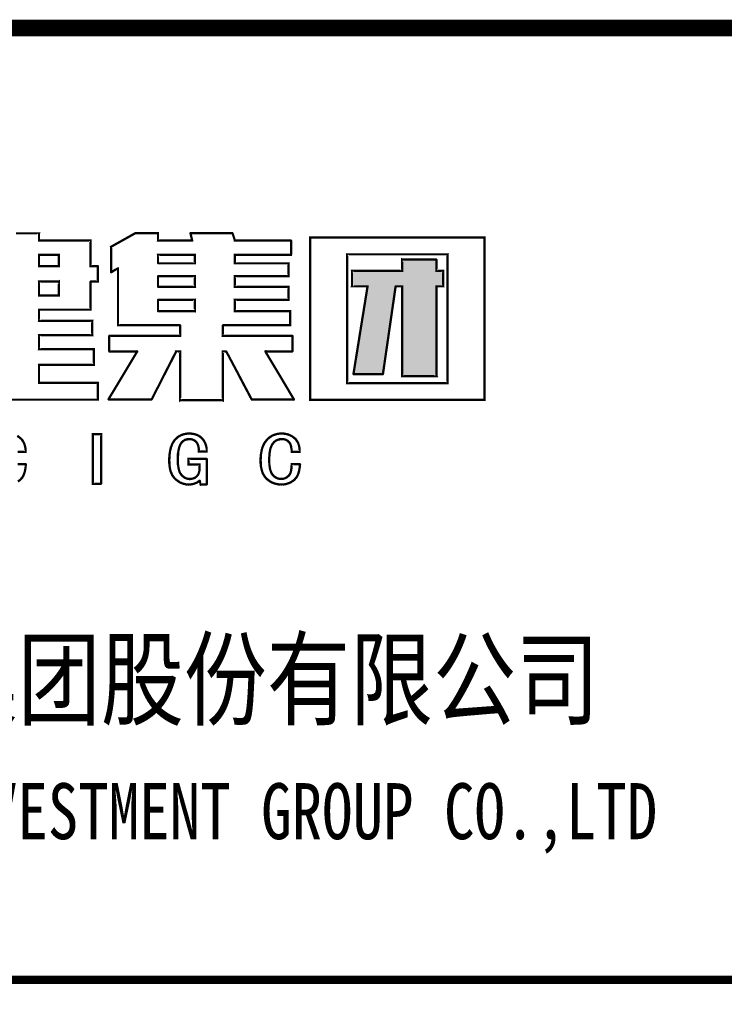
# Model space of a CAD drawing. Extents: x 1738711 to 2346805, y 1189731 to 2516152.
# Drawn here: x 1964983 to 1967946, y 2409513 to 2413630 of the extents above; entities that cross this region are included whole.
import ezdxf
from ezdxf.enums import TextEntityAlignment as Align

# ---------------------------------------------------------------- set-up
doc = ezdxf.new("R2010")
doc.units = 0
doc.header["$LTSCALE"] = 1000
doc.header["$MEASUREMENT"] = 0
doc.layers.add('A-文字', color=7, linetype='Continuous')
doc.layers.add('TK', color=4, linetype='Continuous')
doc.styles.add('黑体', font='simhei_0.ttf', dxfattribs={"width": 0.9})

# ---------------------------------------------------------------- blocks, each defined once
blk = doc.blocks.new('浙建标记')
at = {"layer": 'A-文字'}
h = blk.add_hatch(color=256, dxfattribs=at)
h.dxf.hatch_style = 1
h.paths.add_polyline_path([(1537854.9, 1077297.7), (1537868.6, 1077297.7), (1537875.5, 1077297.7), (1537888.6, 1077297.7), (1537890, 1077299), (1537890, 1077330.5), (1537890, 1077346.5), (1537890, 1077378), (1537888.6, 1077379.3), (1537875.8, 1077379.3), (1537869.1, 1077379.3), (1537854.9, 1077379.3), (1537854.9, 1077402.7), (1537854.9, 1077413.9), (1537854.9, 1077436.4), (1537852.9, 1077438.5), (1537782, 1077438.5), (1537746.6, 1077438.5), (1537675.7, 1077438.5), (1537675.7, 1077437.8), (1537674.1, 1077437), (1537674.1, 1077414.7), (1537674.1, 1077403.2), (1537674.1, 1077379.3), (1537568.5, 1077379.3), (1537516.2, 1077379.3), (1537412.1, 1077379.3), (1537410.7, 1077378), (1537410.7, 1077346.8), (1537410.7, 1077331), (1537410.7, 1077299.3), (1537411.4, 1077299.2), (1537412.2, 1077297.7), (1537443.9, 1077297.7), (1537460, 1077297.7), (1537492.4, 1077297.7), (1537492.4, 1077295.5), (1537491.9, 1077293.5), (1537490.9, 1077287.5), (1537490.4, 1077284.5), (1537489.4, 1077278.5), (1537489.1, 1077276.2), (1537488.9, 1077275), (1537488.6, 1077272.7), (1537487.3, 1077264.6), (1537486.6, 1077260.6), (1537485.3, 1077252.6), (1537484.9, 1077250.3), (1537484.8, 1077249.1), (1537484.4, 1077246.8), (1537483.1, 1077238.8), (1537482.4, 1077234.8), (1537481.1, 1077226.8), (1537480.8, 1077224.5), (1537480.6, 1077223.3), (1537480.3, 1077221), (1537479.3, 1077215), (1537478.8, 1077212), (1537477.8, 1077206), (1537477.4, 1077203.6), (1537477.3, 1077202.5), (1537476.9, 1077200.1), (1537475.6, 1077192.1), (1537474.9, 1077188.1), (1537473.6, 1077180.1), (1537473.3, 1077177.8), (1537473.1, 1077176.6), (1537472.8, 1077174.3), (1537471.4, 1077166.3), (1537470.8, 1077162.3), (1537469.4, 1077154.3), (1537469.1, 1077152), (1537468.9, 1077150.8), (1537468.6, 1077148.5), (1537467.3, 1077140.5), (1537466.6, 1077136.5), (1537465.3, 1077128.5), (1537464.9, 1077126.1), (1537464.8, 1077125), (1537464.4, 1077122.6), (1537463.4, 1077116.6), (1537462.9, 1077113.6), (1537461.9, 1077107.6), (1537461.6, 1077105.3), (1537461.4, 1077104.1), (1537461.1, 1077101.8), (1537459.8, 1077093.8), (1537459.1, 1077089.8), (1537457.8, 1077081.8), (1537457.4, 1077079.4), (1537457.3, 1077078.3), (1537456.9, 1077075.9), (1537455.6, 1077067.9), (1537454.9, 1077063.9), (1537453.6, 1077055.9), (1537453.3, 1077053.6), (1537453.1, 1077052.4), (1537452.8, 1077050.1), (1537451.4, 1077042.1), (1537450.8, 1077038.1), (1537449.4, 1077030.1), (1537449.1, 1077027.8), (1537448.9, 1077026.6), (1537448.6, 1077024.3), (1537447.3, 1077016.3), (1537446.6, 1077012.3), (1537445.3, 1077004.3), (1537444.9, 1077001.9), (1537444.8, 1077000.8), (1537444.4, 1076998.4), (1537443.4, 1076992.4), (1537442.9, 1076989.4), (1537441.9, 1076983.4), (1537441.6, 1076981.1), (1537441.4, 1076979.9), (1537441.1, 1076977.6), (1537439.8, 1076969.6), (1537439.1, 1076965.6), (1537437.8, 1076957.6), (1537437.4, 1076955.2), (1537437.3, 1076954.1), (1537436.9, 1076951.7), (1537435.6, 1076943.7), (1537434.9, 1076939.7), (1537433.6, 1076931.7), (1537433.3, 1076929.4), (1537433.1, 1076928.2), (1537432.8, 1076925.9), (1537431.4, 1076917.9), (1537430.8, 1076913.9), (1537429.4, 1076905.9), (1537429.1, 1076903.6), (1537428.9, 1076902.4), (1537428.6, 1076900.1), (1537427.6, 1076894.1), (1537427.1, 1076891.1), (1537426.1, 1076885.1), (1537425.8, 1076882.7), (1537425.6, 1076881.6), (1537425.3, 1076879.2), (1537423.9, 1076871.2), (1537423.3, 1076867.2), (1537421.9, 1076859.2), (1537421.6, 1076856.9), (1537421.4, 1076855.7), (1537421.1, 1076853.4), (1537420.4, 1076849.4), (1537420.1, 1076847.4), (1537419.4, 1076843.4), (1537418.5, 1076840.9), (1537418.6, 1076839.1), (1537419.8, 1076836.7), (1537480.7, 1076836.7), (1537511.1, 1076836.7), (1537572, 1076836.7), (1537573.6, 1076838.4), (1537576, 1076854.7), (1537577.1, 1076862.9), (1537579.5, 1076879.2), (1537579.8, 1076881.2), (1537580, 1076882.2), (1537580.3, 1076884.2), (1537584, 1076909.9), (1537585.8, 1076922.7), (1537589.5, 1076948.4), (1537589.8, 1076950.4), (1537590, 1076951.4), (1537590.3, 1076953.4), (1537593.6, 1076976.7), (1537595.3, 1076988.4), (1537598.6, 1077011.8), (1537599, 1077013.8), (1537599.1, 1077014.8), (1537599.5, 1077016.8), (1537602.8, 1077040.1), (1537604.5, 1077051.8), (1537607.8, 1077075.1), (1537608.1, 1077077.1), (1537608.3, 1077078.1), (1537608.6, 1077080.1), (1537612, 1077103.4), (1537613.6, 1077115.1), (1537617, 1077138.5), (1537617.3, 1077140.5), (1537617.5, 1077141.5), (1537617.8, 1077143.5), (1537621.1, 1077166.8), (1537622.8, 1077178.5), (1537626.1, 1077201.8), (1537626.5, 1077203.8), (1537626.6, 1077204.8), (1537627, 1077206.8), (1537630.3, 1077230.1), (1537632, 1077241.8), (1537635.3, 1077265.1), (1537635.6, 1077267.1), (1537635.8, 1077268.1), (1537636.1, 1077270.1), (1537637.5, 1077279.5), (1537638.1, 1077284.2), (1537639.5, 1077293.5), (1537639.5, 1077295.8), (1537640.7, 1077297.7), (1537654.1, 1077297.7), (1537660.7, 1077297.7), (1537674.1, 1077297.7), (1537674.1, 1077109.3), (1537674.1, 1077015.1), (1537674.1, 1076827.3), (1537675.5, 1076825.9), (1537746.6, 1076825.9), (1537782.4, 1076825.9), (1537853.4, 1076825.9), (1537854.9, 1076829), (1537854.9, 1077015.6), (1537854.9, 1077109.6)])
at = {"layer": 'A-文字', "const_width": 12}
for points in [[(1535553.4, 1076702.5), (1535727.1, 1076702.5), (1536074.5, 1076702.5), (1536074.5, 1076703), (1536074.9, 1076703.4), (1536075.4, 1076703.4), (1536075.4, 1076738), (1536075.4, 1076755.4), (1536075.4, 1076790), (1536074.9, 1076790), (1536074.5, 1076790.4), (1536074.5, 1076790.9), (1535951.2, 1076790.9), (1535889.5, 1076790.9), (1535766.1, 1076790.9), (1535766.1, 1076828.9), (1535766.1, 1076847.9), (1535766.1, 1076885.9), (1535881.2, 1076885.9), (1535938.7, 1076885.9), (1536053.7, 1076885.9), (1536053.6, 1076886.4), (1536054.1, 1076886.8), (1536054.5, 1076886.7), (1536054.5, 1076919.1), (1536054.5, 1076935.2), (1536054.5, 1076967.6), (1535939.5, 1076967.6), (1535882, 1076967.6), (1535767, 1076967.6), (1535767.1, 1076968), (1535766.6, 1076968.5), (1535766.1, 1076968.4), (1535766.1, 1076997.4), (1535766.1, 1077011.9), (1535766.1, 1077040.9), (1535766.6, 1077040.9), (1535767.1, 1077041.3), (1535767, 1077041.8), (1535878.3, 1077041.8), (1535934, 1077041.8), (1536045.4, 1077041.8), (1536045.3, 1077042.2), (1536045.7, 1077042.7), (1536046.2, 1077042.6), (1536046.2, 1077071.6), (1536046.2, 1077086.1), (1536046.2, 1077115.1), (1536045.7, 1077115), (1536045.3, 1077115.5), (1536045.4, 1077115.9), (1535934, 1077115.9), (1535878.3, 1077115.9), (1535767, 1077115.9), (1535767.1, 1077116.4), (1535766.6, 1077116.9), (1535766.1, 1077116.8), (1535766.1, 1077140.1), (1535766.1, 1077151.8), (1535766.1, 1077175.1), (1535874.2, 1077175.1), (1535928.2, 1077175.1), (1536036.2, 1077175.1), (1536036.1, 1077175.6), (1536036.6, 1077176), (1536037, 1077176), (1536037, 1077233.8), (1536037, 1077262.7), (1536037, 1077320.6), (1536037.9, 1077321.4), (1536038.3, 1077321.8), (1536039.1, 1077322.7), (1536053.3, 1077322.7), (1536060.4, 1077322.7), (1536074.5, 1077322.7), (1536074.5, 1077323.1), (1536074.9, 1077323.6), (1536075.4, 1077323.5), (1536075.4, 1077355), (1536075.4, 1077370.8), (1536075.4, 1077402.3), (1536074.5, 1077403.1), (1536074.1, 1077403.5), (1536073.3, 1077404.3), (1536059.1, 1077404.3), (1536052, 1077404.3), (1536037.9, 1077404.3), (1536037.9, 1077404.8), (1536037.5, 1077405.3), (1536037, 1077405.2), (1536037, 1077458.2), (1536037, 1077484.7), (1536037, 1077537.7), (1536036.6, 1077537.6), (1536036.1, 1077538.1), (1536036.2, 1077538.5), (1535928.2, 1077538.5), (1535874.2, 1077538.5), (1535766.1, 1077538.5), (1535766.1, 1077552.9), (1535766.1, 1077560), (1535766.1, 1077574.4), (1535765.4, 1077574.5), (1535764.9, 1077575.4), (1535765.3, 1077576.1), (1535685.3, 1077576.1), (1535645.3, 1077576.1)], [(1535655.3, 1076272.8), (1535662.3, 1076277.3), (1535665.6, 1076279.9), (1535671.5, 1076285.8), (1535674.1, 1076289.3), (1535675.5, 1076291), (1535678.6, 1076294.1), (1535683.4, 1076302.2), (1535685.4, 1076306.5), (1535688.6, 1076315.3), (1535689.5, 1076317.8), (1535689.9, 1076319.1), (1535690.7, 1076321.6), (1535691.7, 1076325.6), (1535692.2, 1076327.6), (1535693.2, 1076331.6), (1535694.2, 1076338.3), (1535694.7, 1076341.6), (1535696.1, 1076348.3), (1535696.1, 1076352.6), (1535696.1, 1076354.8), (1535696.1, 1076359.1), (1535697.3, 1076359.8), (1535697.5, 1076361.5), (1535696.5, 1076362.4), (1535695.9, 1076363.1), (1535695.5, 1076363.4), (1535694.9, 1076364.1), (1535678.7, 1076364.1), (1535670.6, 1076364.1), (1535654.4, 1076364.1)], [(1535653.6, 1076428.3), (1535670, 1076428.3), (1535678.1, 1076428.3), (1535694.5, 1076428.3), (1535694.4, 1076428.8), (1535694.8, 1076429.2), (1535695.3, 1076429.1), (1535695.3, 1076433.5), (1535695.3, 1076435.6), (1535695.3, 1076440), (1535695, 1076440), (1535694.8, 1076440), (1535694.5, 1076440), (1535694.5, 1076443.6), (1535694.5, 1076445.5), (1535694.5, 1076449.1), (1535693, 1076456.5), (1535692, 1076460.2), (1535689.9, 1076467.5), (1535688.9, 1076470.1), (1535688.4, 1076471.5), (1535687.4, 1076474.1), (1535685.7, 1076477.5), (1535684.9, 1076479.1), (1535683.2, 1076482.5), (1535682.3, 1076484), (1535681.7, 1076484.7), (1535680.3, 1076485.8), (1535680.5, 1076486.9), (1535680, 1076487.8), (1535679, 1076488.3), (1535675.8, 1076493), (1535674, 1076495.2), (1535669.9, 1076499.1), (1535665.1, 1076502.4), (1535662.8, 1076504.3), (1535658.6, 1076508.3), (1535651.6, 1076511.9)]]:
    blk.add_lwpolyline(points, dxfattribs=at)
for points in [[(1536597.7, 1076699.2), (1536641.7, 1076699.2), (1536729.7, 1076699.2), (1536729.8, 1076699.9), (1536730.7, 1076700.4), (1536731.4, 1076700), (1536731.4, 1076802), (1536731.4, 1076853.1), (1536731.4, 1076955.1), (1536731.8, 1076955), (1536732.3, 1076955.4), (1536732.2, 1076955.9), (1536739, 1076955.9), (1536742.4, 1076955.9), (1536749.3, 1076955.9), (1536750.7, 1076954.3), (1536751.4, 1076953.5), (1536752.6, 1076951.7), (1536755.3, 1076946.4), (1536756.6, 1076943.7), (1536759.3, 1076938.4), (1536759.6, 1076938.1), (1536759.8, 1076937.9), (1536760.1, 1076937.6), (1536762.8, 1076932.2), (1536764.1, 1076929.6), (1536766.8, 1076924.2), (1536767.1, 1076923.9), (1536767.3, 1076923.7), (1536767.6, 1076923.4), (1536770.6, 1076917.4), (1536772.1, 1076914.4), (1536775.1, 1076908.4), (1536775.5, 1076908.1), (1536775.6, 1076907.9), (1536776, 1076907.6), (1536778.6, 1076902.2), (1536780, 1076899.6), (1536782.6, 1076894.2), (1536783, 1076893.9), (1536783.1, 1076893.7), (1536783.5, 1076893.4), (1536786.1, 1076888.1), (1536787.5, 1076885.4), (1536790.1, 1076880.1), (1536790.5, 1076879.7), (1536790.6, 1076879.6), (1536791, 1076879.2), (1536793.6, 1076873.9), (1536795, 1076871.2), (1536797.6, 1076865.9), (1536798, 1076865.6), (1536798.1, 1076865.4), (1536798.5, 1076865.1), (1536801.1, 1076859.7), (1536802.5, 1076857.1), (1536805.1, 1076851.7), (1536805.5, 1076851.4), (1536805.6, 1076851.2), (1536806, 1076850.9), (1536809, 1076844.9), (1536810.5, 1076841.9), (1536813.5, 1076835.9), (1536813.8, 1076835.6), (1536814, 1076835.4), (1536814.3, 1076835.1), (1536817, 1076829.7), (1536818.3, 1076827), (1536821, 1076821.7), (1536821.3, 1076821.4), (1536821.5, 1076821.2), (1536821.8, 1076820.9), (1536824.5, 1076815.5), (1536825.8, 1076812.9), (1536828.5, 1076807.5), (1536828.8, 1076807.2), (1536829, 1076807), (1536829.3, 1076806.7), (1536832, 1076801.4), (1536833.3, 1076798.7), (1536836, 1076793.4), (1536836.3, 1076793), (1536836.5, 1076792.9), (1536836.8, 1076792.5), (1536839.8, 1076786.5), (1536841.3, 1076783.5), (1536844.3, 1076777.5), (1536844.6, 1076777.2), (1536844.8, 1076777), (1536845.1, 1076776.7), (1536847.8, 1076771.4), (1536849.1, 1076768.7), (1536851.8, 1076763.4), (1536852.1, 1076763), (1536852.3, 1076762.9), (1536852.6, 1076762.5), (1536855.3, 1076757.2), (1536856.6, 1076754.5), (1536859.3, 1076749.2), (1536859.6, 1076748.9), (1536859.8, 1076748.7), (1536860.1, 1076748.4), (1536862.8, 1076743), (1536864.1, 1076740.4), (1536866.8, 1076735), (1536867.1, 1076734.7), (1536867.3, 1076734.5), (1536867.6, 1076734.2), (1536870.3, 1076728.9), (1536871.6, 1076726.2), (1536874.3, 1076720.9), (1536878, 1076713.7), (1536880, 1076710.2), (1536884.3, 1076703.4), (1536971.8, 1076703.4), (1537015.6, 1076703.4), (1537103.1, 1076703.4), (1537103.2, 1076703), (1537103.6, 1076702.7), (1537103.9, 1076702.9), (1537105, 1076703.5), (1537105.2, 1076705), (1537104.4, 1076705.9), (1537045.7, 1076804.7), (1537016.3, 1076854), (1536957.2, 1076952.6), (1536957, 1076953.6), (1536956.9, 1076954.1), (1536956.8, 1076955.1), (1536957.4, 1076955.5), (1536957.5, 1076956.1), (1536957.2, 1076956.7), (1536957.9, 1076957.1), (1536958.8, 1076956.7), (1536958.9, 1076955.9), (1537013.8, 1076955.9), (1537041.2, 1076955.9), (1537096, 1076955.9), (1537096.9, 1076956.7), (1537097.3, 1076957.2), (1537098.1, 1076958), (1537098.1, 1076989.3), (1537098.1, 1077005), (1537098.1, 1077036.3), (1537097.3, 1077037.2), (1537096.9, 1077037.6), (1537096, 1077038.4), (1536950.5, 1077038.4), (1536877.7, 1077038.4), (1536732.2, 1077038.4), (1536732.3, 1077038.9), (1536731.8, 1077039.3), (1536731.4, 1077039.3), (1536731.4, 1077060.1), (1536731.4, 1077070.5), (1536731.4, 1077091.4), (1536732.2, 1077092.2), (1536732.6, 1077092.6), (1536733.4, 1077093.4), (1536874.6, 1077093.4), (1536945.2, 1077093.4), (1537086.4, 1077093.4), (1537086.4, 1077123.1), (1537086.4, 1077138), (1537086.4, 1077167.6), (1536970.4, 1077167.6), (1536912.4, 1077167.6), (1536796.4, 1077167.6), (1536796.5, 1077168.1), (1536796, 1077168.5), (1536795.5, 1077168.5), (1536795.5, 1077191.8), (1536795.5, 1077203.5), (1536795.5, 1077226.8), (1536796, 1077226.7), (1536796.5, 1077227.2), (1536796.4, 1077227.6), (1536908.4, 1077227.6), (1536964.4, 1077227.6), (1537076.4, 1077227.6), (1537076.4, 1077228.1), (1537076.8, 1077228.6), (1537077.3, 1077228.5), (1537077.3, 1077254.8), (1537077.3, 1077268), (1537077.3, 1077294.3), (1537076.8, 1077294.2), (1537076.4, 1077294.7), (1537076.4, 1077295.2), (1536964.4, 1077295.2), (1536908.4, 1077295.2), (1536796.4, 1077295.2), (1536796.5, 1077295.6), (1536796, 1077296.1), (1536795.5, 1077296), (1536795.5, 1077317.7), (1536795.5, 1077328.5), (1536795.5, 1077350.2), (1536796, 1077350.1), (1536796.5, 1077350.5), (1536796.4, 1077351), (1536908.4, 1077351), (1536964.4, 1077351), (1537076.4, 1077351), (1537076.4, 1077351.5), (1537076.8, 1077351.9), (1537077.3, 1077351.8), (1537077.3, 1077378.2), (1537077.3, 1077391.3), (1537077.3, 1077417.7), (1537076.8, 1077417.6), (1537076.4, 1077418.1), (1537076.4, 1077418.5), (1536964.4, 1077418.5), (1536908.4, 1077418.5), (1536796.4, 1077418.5), (1536796.5, 1077419), (1536796, 1077419.4), (1536795.5, 1077419.4), (1536795.5, 1077437), (1536795.5, 1077445.9), (1536795.5, 1077463.5), (1536913.2, 1077463.5), (1536972.1, 1077463.5), (1537089.8, 1077463.5), (1537090.1, 1077465.3), (1537090.5, 1077466.2), (1537091.4, 1077467.7), (1537091.4, 1077495.2), (1537091.4, 1077509), (1537091.4, 1077536.5), (1537090.6, 1077537.3), (1537090.2, 1077537.7), (1537089.4, 1077538.5), (1536971.8, 1077538.5), (1536913.1, 1077538.5), (1536795.5, 1077538.5), (1536795.5, 1077539.2), (1536795.4, 1077539.6), (1536795.1, 1077540.2), (1536791.1, 1077552.2), (1536789.1, 1077558.2), (1536785.1, 1077570.2), (1536784.1, 1077572.9), (1536783.5, 1077574.3), (1536782.2, 1077576.9), (1536694.5, 1077576.9), (1536650.7, 1077576.9), (1536563, 1077576.9), (1536562.3, 1077576.2), (1536562.1, 1077575.3), (1536562.6, 1077574.4), (1536564.6, 1077565.7), (1536565.6, 1077561.4), (1536567.6, 1077552.7), (1536568.6, 1077548.7), (1536569.1, 1077546.7), (1536570.1, 1077542.7), (1536570.5, 1077541.1), (1536570.6, 1077540.2), (1536570.5, 1077538.5), (1536499.1, 1077538.5), (1536463.5, 1077538.5), (1536392.1, 1077538.5), (1536392.2, 1077539), (1536391.7, 1077539.5), (1536391.3, 1077539.4), (1536391.3, 1077554.4), (1536391.3, 1077561.9), (1536391.3, 1077576.9), (1536343.6, 1077576.9), (1536319.8, 1077576.9), (1536272.1, 1077576.9), (1536221.4, 1077548.5), (1536196.1, 1077534.3), (1536145.4, 1077506), (1536145.8, 1077505.4), (1536145.3, 1077504.4), (1536144.6, 1077504.4), (1536144.6, 1077451.7), (1536144.6, 1077425.4), (1536144.6, 1077372.7), (1536146.6, 1077372.3), (1536148, 1077372.6), (1536149.6, 1077373.9), (1536161.6, 1077381.5), (1536167.8, 1077385), (1536180.4, 1077391.4), (1536180.6, 1077391.1), (1536180.9, 1077391), (1536181.2, 1077391), (1536181.2, 1077272.3), (1536181.2, 1077213), (1536181.2, 1077094.3), (1536181.7, 1077094.4), (1536182.1, 1077093.9), (1536182.1, 1077093.4), (1536311.6, 1077093.4), (1536376.4, 1077093.4), (1536505.9, 1077093.4), (1536506.7, 1077092.6), (1536507.1, 1077092.2), (1536508, 1077091.4), (1536508, 1077070.5), (1536508, 1077060.1), (1536508, 1077039.3), (1536507.5, 1077039.3), (1536507.1, 1077038.9), (1536507.1, 1077038.4), (1536359.1, 1077038.4), (1536285.1, 1077038.4), (1536137.1, 1077038.4), (1536136.9, 1077037.2), (1536136.4, 1077036.6), (1536135.4, 1077035.9), (1536135.4, 1077004.9), (1536135.4, 1076989.4), (1536135.4, 1076958.4), (1536136.4, 1076957.8), (1536136.9, 1076957.1), (1536137.1, 1076955.9), (1536194.1, 1076955.9), (1536222.6, 1076955.9), (1536279.6, 1076955.9), (1536279.6, 1076956.3), (1536280.1, 1076956.5), (1536280.4, 1076956.3), (1536281.4, 1076955.7), (1536281.7, 1076954.3), (1536280.8, 1076953.4), (1536221.5, 1076854.3), (1536191.8, 1076804.8), (1536132.1, 1076705.9), (1536131.9, 1076704.8), (1536132.2, 1076704.1), (1536132.9, 1076703.4), (1536222.4, 1076703.4), (1536267.2, 1076703.4), (1536356.7, 1076703.4), (1536357.7, 1076704.4), (1536358.2, 1076704.9), (1536359.2, 1076705.9), (1536363.5, 1076714.5), (1536365.7, 1076718.9), (1536370, 1076727.5), (1536370.4, 1076727.9), (1536370.5, 1076728), (1536370.9, 1076728.4), (1536377.9, 1076742.4), (1536381.4, 1076749.4), (1536388.4, 1076763.4), (1536388.7, 1076763.7), (1536388.9, 1076763.9), (1536389.2, 1076764.2), (1536395.9, 1076777.5), (1536399.2, 1076784.2), (1536405.9, 1076797.5), (1536406.2, 1076797.9), (1536406.4, 1076798), (1536406.7, 1076798.4), (1536413.7, 1076812.4), (1536417.2, 1076819.4), (1536424.2, 1076833.4), (1536424.5, 1076833.7), (1536424.7, 1076833.9), (1536425, 1076834.2), (1536431.7, 1076847.6), (1536435, 1076854.2), (1536441.7, 1076867.6), (1536442, 1076867.9), (1536442.2, 1076868.1), (1536442.5, 1076868.4), (1536449.5, 1076882.4), (1536453, 1076889.4), (1536460, 1076903.4), (1536460.4, 1076903.7), (1536460.5, 1076903.9), (1536460.9, 1076904.2), (1536467.5, 1076917.6), (1536470.9, 1076924.2), (1536477.6, 1076937.6), (1536477.9, 1076937.9), (1536478.1, 1076938.1), (1536478.4, 1076938.4), (1536481.7, 1076945.1), (1536483.4, 1076948.4), (1536486.7, 1076955.1), (1536487, 1076955.3), (1536487.2, 1076955.5), (1536487.1, 1076955.9), (1536495.1, 1076955.9), (1536499.1, 1076955.9), (1536507.1, 1076955.9), (1536507.1, 1076955.4), (1536507.5, 1076955), (1536508, 1076955.1), (1536508, 1076853.1), (1536508, 1076802), (1536508, 1076700), (1536508.6, 1076700.4), (1536509.6, 1076699.9), (1536509.6, 1076699.2)], [(1537557, 1076700.9), (1537740.3, 1076700.9), (1538106.7, 1076700.9), (1538106.7, 1077042.3), (1538106.7, 1077213), (1538106.7, 1077554.4), (1537740.3, 1077554.4), (1537557, 1077554.4), (1537190.6, 1077554.4), (1537190.6, 1077213), (1537190.6, 1077042.3), (1537190.6, 1076700.9)], [(1535807.8, 1077404.3), (1535828.7, 1077404.3), (1535870.3, 1077404.3), (1535870.3, 1077428), (1535870.3, 1077439.9), (1535870.3, 1077463.5), (1535828.7, 1077463.5), (1535807.8, 1077463.5), (1535766.1, 1077463.5), (1535766.1, 1077439.9), (1535766.1, 1077428), (1535766.1, 1077404.3)], [(1536469.9, 1077418.5), (1536508.1, 1077418.5), (1536584.7, 1077418.5), (1536584.6, 1077419), (1536585, 1077419.4), (1536585.5, 1077419.4), (1536585.5, 1077437), (1536585.5, 1077445.9), (1536585.5, 1077463.5), (1536508.1, 1077463.5), (1536469.5, 1077463.5), (1536392.1, 1077463.5), (1536392.2, 1077463.1), (1536391.7, 1077462.6), (1536391.3, 1077462.7), (1536391.3, 1077445.9), (1536391.3, 1077437.4), (1536391.3, 1077420.6), (1536392.1, 1077419.8), (1536392.5, 1077419.4), (1536393.4, 1077418.5)], [(1537596.1, 1076789.2), (1537701.2, 1076789.2), (1537911.6, 1076789.2), (1537911.5, 1076789.7), (1537912, 1076790.1), (1537912.5, 1076790), (1537912.5, 1077060.1), (1537912.5, 1077195.1), (1537912.5, 1077465.2), (1537912, 1077465.1), (1537911.5, 1077465.6), (1537911.6, 1077466), (1537701.2, 1077466), (1537596.1, 1077466), (1537385.7, 1077466), (1537385.8, 1077465.6), (1537385.3, 1077465.1), (1537384.8, 1077465.2), (1537384.8, 1077195.1), (1537384.8, 1077060.1), (1537384.8, 1076790), (1537385.3, 1076790.1), (1537385.8, 1076789.7), (1537385.7, 1076789.2)], [(1537746.6, 1076825.9), (1537782.4, 1076825.9), (1537854.1, 1076825.9), (1537853.7, 1076826.5), (1537854.2, 1076827.5), (1537854.9, 1076827.5), (1537854.9, 1077015.6), (1537854.9, 1077109.6), (1537854.9, 1077297.7), (1537868.6, 1077297.7), (1537875.5, 1077297.7), (1537889.1, 1077297.7), (1537889, 1077298.1), (1537889.5, 1077298.6), (1537890, 1077298.5), (1537890, 1077330.5), (1537890, 1077346.5), (1537890, 1077378.5), (1537889.5, 1077378.4), (1537889, 1077378.9), (1537889.1, 1077379.3), (1537875.8, 1077379.3), (1537869.1, 1077379.3), (1537855.8, 1077379.3), (1537855.9, 1077379.8), (1537855.4, 1077380.3), (1537854.9, 1077380.2), (1537854.9, 1077402.7), (1537854.9, 1077413.9), (1537854.9, 1077436.4), (1537854.1, 1077437.3), (1537853.7, 1077437.7), (1537852.9, 1077438.5), (1537782, 1077438.5), (1537746.6, 1077438.5), (1537675.7, 1077438.5), (1537675.7, 1077437.8), (1537674.7, 1077437.3), (1537674.1, 1077437.7), (1537674.1, 1077414.7), (1537674.1, 1077403.2), (1537674.1, 1077380.2), (1537673.6, 1077380.3), (1537673.2, 1077379.8), (1537673.2, 1077379.3), (1537568.5, 1077379.3), (1537516.2, 1077379.3), (1537411.5, 1077379.3), (1537411.6, 1077378.9), (1537411.1, 1077378.4), (1537410.7, 1077378.5), (1537410.7, 1077346.8), (1537410.7, 1077331), (1537410.7, 1077299.3), (1537411.4, 1077299.2), (1537411.9, 1077298.3), (1537411.5, 1077297.7), (1537443.9, 1077297.7), (1537460, 1077297.7), (1537492.4, 1077297.7), (1537492.4, 1077296), (1537492.3, 1077295.1), (1537491.9, 1077293.5), (1537490.9, 1077287.5), (1537490.4, 1077284.5), (1537489.4, 1077278.5), (1537489.1, 1077276.2), (1537488.9, 1077275), (1537488.6, 1077272.7), (1537487.3, 1077264.6), (1537486.6, 1077260.6), (1537485.3, 1077252.6), (1537484.9, 1077250.3), (1537484.8, 1077249.1), (1537484.4, 1077246.8), (1537483.1, 1077238.8), (1537482.4, 1077234.8), (1537481.1, 1077226.8), (1537480.8, 1077224.5), (1537480.6, 1077223.3), (1537480.3, 1077221), (1537479.3, 1077215), (1537478.8, 1077212), (1537477.8, 1077206), (1537477.4, 1077203.6), (1537477.3, 1077202.5), (1537476.9, 1077200.1), (1537475.6, 1077192.1), (1537474.9, 1077188.1), (1537473.6, 1077180.1), (1537473.3, 1077177.8), (1537473.1, 1077176.6), (1537472.8, 1077174.3), (1537471.4, 1077166.3), (1537470.8, 1077162.3), (1537469.4, 1077154.3), (1537469.1, 1077152), (1537468.9, 1077150.8), (1537468.6, 1077148.5), (1537467.3, 1077140.5), (1537466.6, 1077136.5), (1537465.3, 1077128.5), (1537464.9, 1077126.1), (1537464.8, 1077125), (1537464.4, 1077122.6), (1537463.4, 1077116.6), (1537462.9, 1077113.6), (1537461.9, 1077107.6), (1537461.6, 1077105.3), (1537461.4, 1077104.1), (1537461.1, 1077101.8), (1537459.8, 1077093.8), (1537459.1, 1077089.8), (1537457.8, 1077081.8), (1537457.4, 1077079.4), (1537457.3, 1077078.3), (1537456.9, 1077075.9), (1537455.6, 1077067.9), (1537454.9, 1077063.9), (1537453.6, 1077055.9), (1537453.3, 1077053.6), (1537453.1, 1077052.4), (1537452.8, 1077050.1), (1537451.4, 1077042.1), (1537450.8, 1077038.1), (1537449.4, 1077030.1), (1537449.1, 1077027.8), (1537448.9, 1077026.6), (1537448.6, 1077024.3), (1537447.3, 1077016.3), (1537446.6, 1077012.3), (1537445.3, 1077004.3), (1537444.9, 1077001.9), (1537444.8, 1077000.8), (1537444.4, 1076998.4), (1537443.4, 1076992.4), (1537442.9, 1076989.4), (1537441.9, 1076983.4), (1537441.6, 1076981.1), (1537441.4, 1076979.9), (1537441.1, 1076977.6), (1537439.8, 1076969.6), (1537439.1, 1076965.6), (1537437.8, 1076957.6), (1537437.4, 1076955.2), (1537437.3, 1076954.1), (1537436.9, 1076951.7), (1537435.6, 1076943.7), (1537434.9, 1076939.7), (1537433.6, 1076931.7), (1537433.3, 1076929.4), (1537433.1, 1076928.2), (1537432.8, 1076925.9), (1537431.4, 1076917.9), (1537430.8, 1076913.9), (1537429.4, 1076905.9), (1537429.1, 1076903.6), (1537428.9, 1076902.4), (1537428.6, 1076900.1), (1537427.6, 1076894.1), (1537427.1, 1076891.1), (1537426.1, 1076885.1), (1537425.8, 1076882.7), (1537425.6, 1076881.6), (1537425.3, 1076879.2), (1537423.9, 1076871.2), (1537423.3, 1076867.2), (1537421.9, 1076859.2), (1537421.6, 1076856.9), (1537421.4, 1076855.7), (1537421.1, 1076853.4), (1537420.4, 1076849.4), (1537420.1, 1076847.4), (1537419.4, 1076843.4), (1537418.5, 1076840.9), (1537418.6, 1076839.1), (1537419.8, 1076836.7), (1537480.7, 1076836.7), (1537511.1, 1076836.7), (1537572, 1076836.7), (1537572.6, 1076837.4), (1537573, 1076837.7), (1537573.6, 1076838.4), (1537576, 1076854.7), (1537577.1, 1076862.9), (1537579.5, 1076879.2), (1537579.8, 1076881.2), (1537580, 1076882.2), (1537580.3, 1076884.2), (1537584, 1076909.9), (1537585.8, 1076922.7), (1537589.5, 1076948.4), (1537589.8, 1076950.4), (1537590, 1076951.4), (1537590.3, 1076953.4), (1537593.6, 1076976.7), (1537595.3, 1076988.4), (1537598.6, 1077011.8), (1537599, 1077013.8), (1537599.1, 1077014.8), (1537599.5, 1077016.8), (1537602.8, 1077040.1), (1537604.5, 1077051.8), (1537607.8, 1077075.1), (1537608.1, 1077077.1), (1537608.3, 1077078.1), (1537608.6, 1077080.1), (1537612, 1077103.4), (1537613.6, 1077115.1), (1537617, 1077138.5), (1537617.3, 1077140.5), (1537617.5, 1077141.5), (1537617.8, 1077143.5), (1537621.1, 1077166.8), (1537622.8, 1077178.5), (1537626.1, 1077201.8), (1537626.5, 1077203.8), (1537626.6, 1077204.8), (1537627, 1077206.8), (1537630.3, 1077230.1), (1537632, 1077241.8), (1537635.3, 1077265.1), (1537635.6, 1077267.1), (1537635.8, 1077268.1), (1537636.1, 1077270.1), (1537637.5, 1077279.5), (1537638.1, 1077284.2), (1537639.5, 1077293.5), (1537639.5, 1077295.2), (1537639.8, 1077296.2), (1537640.7, 1077297.7), (1537654.1, 1077297.7), (1537660.7, 1077297.7), (1537674.1, 1077297.7), (1537674.1, 1077109.3), (1537674.1, 1077015.1), (1537674.1, 1076826.7), (1537674.5, 1076826.8), (1537675, 1076826.3), (1537674.9, 1076825.9)], [(1536469.9, 1077295.2), (1536508.1, 1077295.2), (1536584.7, 1077295.2), (1536584.6, 1077295.6), (1536585, 1077296.1), (1536585.5, 1077296), (1536585.5, 1077317.7), (1536585.5, 1077328.5), (1536585.5, 1077350.2), (1536585, 1077350.1), (1536584.6, 1077350.5), (1536584.7, 1077351), (1536508.1, 1077351), (1536469.9, 1077351), (1536393.4, 1077351), (1536392.5, 1077350.2), (1536392.1, 1077349.8), (1536391.3, 1077348.9), (1536391.3, 1077328.2), (1536391.3, 1077317.9), (1536391.3, 1077297.2), (1536392.1, 1077296.4), (1536392.5, 1077296), (1536393.4, 1077295.2)], [(1535807.8, 1077250.1), (1535828.7, 1077250.1), (1535870.3, 1077250.1), (1535870.3, 1077278.8), (1535870.3, 1077293.2), (1535870.3, 1077321.8), (1535869.7, 1077321.4), (1535868.7, 1077321.9), (1535868.7, 1077322.7), (1535828, 1077322.7), (1535807.6, 1077322.7), (1535767, 1077322.7), (1535767.1, 1077322.2), (1535766.6, 1077321.7), (1535766.1, 1077321.8), (1535766.1, 1077293.2), (1535766.1, 1077278.8), (1535766.1, 1077250.1)], [(1536469.5, 1077167.6), (1536507.6, 1077167.6), (1536583.8, 1077167.6), (1536583.9, 1077168.4), (1536584.9, 1077168.8), (1536585.5, 1077168.5), (1536585.5, 1077191.8), (1536585.5, 1077203.5), (1536585.5, 1077226.8), (1536585, 1077226.7), (1536584.6, 1077227.2), (1536584.7, 1077227.6), (1536508.1, 1077227.6), (1536469.9, 1077227.6), (1536393.4, 1077227.6), (1536392.5, 1077226.8), (1536392.1, 1077226.4), (1536391.3, 1077225.6), (1536391.3, 1077203.2), (1536391.3, 1077192), (1536391.3, 1077169.7), (1536392.1, 1077168.9), (1536392.5, 1077168.5), (1536393.4, 1077167.6)], [(1536066.5, 1076259.9), (1536074.6, 1076259.9), (1536090.8, 1076259.9), (1536091.6, 1076260.8), (1536092, 1076261.2), (1536092.9, 1076262), (1536092.9, 1076365.2), (1536092.9, 1076416.8), (1536092.9, 1076520), (1536092.4, 1076519.9), (1536092, 1076520.3), (1536092, 1076520.8), (1536075, 1076520.8), (1536066.5, 1076520.8), (1536049.5, 1076520.8), (1536049.5, 1076416.8), (1536049.5, 1076364.8), (1536049.5, 1076260.8), (1536050, 1076260.8), (1536050.4, 1076260.4), (1536050.4, 1076259.9)], [(1536552, 1076256.2), (1536552.9, 1076256.7), (1536553, 1076257.4), (1536558, 1076257.4), (1536560.5, 1076257.4), (1536565.5, 1076257.4), (1536574.6, 1076259.3), (1536579.2, 1076260.5), (1536588, 1076263.7), (1536594.5, 1076265.9), (1536597.7, 1076267.7), (1536603, 1076272), (1536605.5, 1076273.4), (1536606.6, 1076274.4), (1536608.4, 1076276.6), (1536609.6, 1076276.8), (1536610.4, 1076276.6), (1536611.3, 1076275.8), (1536611.2, 1076273), (1536611.5, 1076271.6), (1536612.6, 1076269.1), (1536613.6, 1076265.1), (1536614.1, 1076263.1), (1536615.1, 1076259.1), (1536615.2, 1076258.4), (1536615.3, 1076258.1), (1536615.5, 1076257.4), (1536616.1, 1076257.8), (1536617.1, 1076257.3), (1536617.2, 1076256.6), (1536628.7, 1076256.6), (1536634.4, 1076256.6), (1536645.9, 1076256.6), (1536646.8, 1076257.4), (1536647.2, 1076257.8), (1536648, 1076258.7), (1536648, 1076311), (1536648, 1076337.2), (1536648, 1076389.5), (1536647.2, 1076390.4), (1536646.8, 1076390.8), (1536645.9, 1076391.6), (1536608.7, 1076391.6), (1536590.2, 1076391.6), (1536553, 1076391.6), (1536553.1, 1076391.2), (1536552.6, 1076390.7), (1536552.2, 1076390.8), (1536552.2, 1076379.4), (1536552.2, 1076373.8), (1536552.2, 1076362.4), (1536574.8, 1076362.4), (1536586.2, 1076362.4), (1536608.8, 1076362.4), (1536608.8, 1076362), (1536609.2, 1076361.5), (1536609.7, 1076361.6), (1536609.7, 1076349.9), (1536609.7, 1076344.1), (1536609.7, 1076332.4), (1536608.1, 1076325.4), (1536607.1, 1076321.9), (1536605.1, 1076314.9), (1536603.4, 1076311.6), (1536602.6, 1076309.9), (1536600.9, 1076306.6), (1536600, 1076305.8), (1536599.6, 1076305.3), (1536599.2, 1076304.1), (1536596.1, 1076300.9), (1536594.5, 1076299.3), (1536591.3, 1076296.2), (1536585.8, 1076292.3), (1536582.7, 1076290.7), (1536576.3, 1076288.7), (1536573, 1076287.8), (1536571.3, 1076287.4), (1536568, 1076286.6), (1536565.3, 1076286.6), (1536564, 1076286.6), (1536561.3, 1076286.6), (1536558.7, 1076285.1), (1536556.6, 1076285), (1536553.8, 1076286.2), (1536548.2, 1076286.8), (1536545.4, 1076287.4), (1536540.1, 1076289.1), (1536533.7, 1076291.6), (1536530.6, 1076293.3), (1536525.1, 1076297.4), (1536524.1, 1076298.5), (1536523.5, 1076299), (1536522.1, 1076299.5), (1536519, 1076302.7), (1536517.4, 1076304.3), (1536514.2, 1076307.4), (1536511.8, 1076311.7), (1536510.3, 1076313.7), (1536507.1, 1076317.4), (1536503.8, 1076325.9), (1536502.4, 1076330.3), (1536500.1, 1076339.1), (1536499.4, 1076342.4), (1536499.1, 1076344.1), (1536498.4, 1076347.4), (1536498, 1076352.8), (1536497.6, 1076355.5), (1536496.3, 1076360.8), (1536496.3, 1076366.4), (1536496.3, 1076369.3), (1536496.3, 1076374.9), (1536496, 1076374.9), (1536495.8, 1076374.9), (1536495.5, 1076374.9), (1536495.5, 1076383.9), (1536495.5, 1076388.4), (1536495.5, 1076397.5), (1536495.8, 1076397.5), (1536496, 1076397.5), (1536496.3, 1076397.5), (1536496.3, 1076404.1), (1536496.3, 1076407.5), (1536496.3, 1076414.1), (1536496.6, 1076414.1), (1536496.8, 1076414.1), (1536497.1, 1076414.1), (1536497.1, 1076417.5), (1536497.1, 1076419.1), (1536497.1, 1076422.5), (1536498.9, 1076434.6), (1536500.2, 1076440.6), (1536503.4, 1076452.5), (1536503.8, 1076454.5), (1536504.1, 1076455.6), (1536505.1, 1076457.5), (1536507, 1076463.9), (1536508.6, 1076467), (1536512.6, 1076472.5), (1536513.6, 1076474.1), (1536514.1, 1076475), (1536515.1, 1076476.6), (1536518.6, 1076480.1), (1536520.3, 1076481.9), (1536523.8, 1076485.4), (1536527.4, 1076487.1), (1536529.1, 1076488.3), (1536532.1, 1076490.8), (1536533.9, 1076490.6), (1536535, 1076490.9), (1536536.3, 1076492.1), (1536538.7, 1076492.6), (1536539.9, 1076493), (1536542.1, 1076494.1), (1536544.1, 1076493.5), (1536545.5, 1076493.8), (1536547.2, 1076495), (1536554.2, 1076495), (1536557.7, 1076495), (1536564.7, 1076495), (1536571.9, 1076493.2), (1536575.5, 1076491.9), (1536582.2, 1076488.7), (1536587.3, 1076485.3), (1536589.7, 1076483.2), (1536593.8, 1076478.7), (1536598.2, 1076472), (1536600, 1076468.3), (1536602.6, 1076460.8), (1536603.5, 1076456.1), (1536604, 1076453.7), (1536605.5, 1076449.1), (1536604.9, 1076446.2), (1536605.1, 1076444.4), (1536606.3, 1076441.6), (1536606.3, 1076437.6), (1536606.3, 1076435.6), (1536606.3, 1076431.6), (1536606.8, 1076431.7), (1536607.2, 1076431.3), (1536607.2, 1076430.8), (1536622.8, 1076430.8), (1536630.7, 1076430.8), (1536646.3, 1076430.8), (1536646.3, 1076431.3), (1536646.7, 1076431.7), (1536647.2, 1076431.6), (1536647.2, 1076437.3), (1536647.2, 1076440.1), (1536647.2, 1076445.8), (1536645, 1076456.6), (1536643.6, 1076462), (1536640.1, 1076472.5), (1536637.8, 1076477.1), (1536636.6, 1076479.5), (1536634.3, 1076484.1), (1536629.3, 1076491.6), (1536626.4, 1076495.2), (1536620.1, 1076501.6), (1536616.5, 1076504.5), (1536614.7, 1076506), (1536611.3, 1076509.1), (1536610.2, 1076509), (1536609.3, 1076509.4), (1536608.8, 1076510.4), (1536607.7, 1076510.8), (1536607.2, 1076511.2), (1536606.3, 1076512.1), (1536603, 1076513.7), (1536601.3, 1076514.6), (1536598, 1076516.2), (1536592.2, 1076518.7), (1536589.1, 1076519.7), (1536583, 1076521.2), (1536579.7, 1076521.9), (1536578, 1076522.2), (1536574.7, 1076522.9), (1536571.6, 1076522.8), (1536570, 1076523), (1536567.2, 1076524.1), (1536557.8, 1076524.1), (1536553.2, 1076524.1), (1536543.8, 1076524.1), (1536541.4, 1076523), (1536539.9, 1076522.7), (1536537.1, 1076522.9), (1536533.8, 1076522.2), (1536532.1, 1076521.9), (1536528.8, 1076521.2), (1536523.4, 1076519.8), (1536520.7, 1076519), (1536515.5, 1076517.1), (1536510.8, 1076514.7), (1536508.5, 1076513.6), (1536503.8, 1076511.2), (1536497.7, 1076507.6), (1536494.8, 1076505.4), (1536489.6, 1076500.4), (1536483.7, 1076495.3), (1536481, 1076492.4), (1536476.3, 1076486.2), (1536470.5, 1076477.5), (1536467.9, 1076472.9), (1536463.8, 1076463.3), (1536462.6, 1076459.1), (1536461.8, 1076457.1), (1536459.6, 1076453.3), (1536459.6, 1076450.9), (1536459.4, 1076449.6), (1536458.4, 1076447.5), (1536457.4, 1076443.5), (1536456.9, 1076441.5), (1536455.9, 1076437.5), (1536455.4, 1076435.8), (1536455.3, 1076435), (1536455, 1076433.3), (1536454.4, 1076429.3), (1536454, 1076427.3), (1536453.4, 1076423.3), (1536453.6, 1076420.6), (1536453.3, 1076419.1), (1536452.1, 1076416.6), (1536452.1, 1076413.3), (1536452.1, 1076411.6), (1536452.1, 1076408.3), (1536451.8, 1076408.3), (1536451.6, 1076408.3), (1536451.3, 1076408.3), (1536451.3, 1076402.6), (1536451.3, 1076399.8), (1536451.3, 1076394.1), (1536451, 1076394.1), (1536450.8, 1076394.1), (1536450.5, 1076394.1), (1536450.5, 1076385.1), (1536450.5, 1076380.6), (1536450.5, 1076371.6), (1536450.8, 1076371.6), (1536451, 1076371.6), (1536451.3, 1076371.6), (1536451.3, 1076366.6), (1536451.3, 1076364.1), (1536451.3, 1076359.1), (1536452.5, 1076356.3), (1536452.7, 1076354.6), (1536452.5, 1076351.6), (1536453.2, 1076347.6), (1536453.5, 1076345.6), (1536454.2, 1076341.6), (1536456.1, 1076331), (1536457.8, 1076325.7), (1536462.1, 1076315.8), (1536465.1, 1076308.1), (1536467.2, 1076304.4), (1536472.1, 1076297.8), (1536474, 1076295.4), (1536475, 1076294.2), (1536476.7, 1076291.6), (1536480.2, 1076288.1), (1536482, 1076286.3), (1536485.5, 1076282.8), (1536490.1, 1076279.7), (1536492.3, 1076278), (1536496.3, 1076274.1), (1536497.4, 1076274.3), (1536498.3, 1076273.8), (1536498.8, 1076272.8), (1536505.5, 1076268.7), (1536509.1, 1076266.8), (1536516.3, 1076263.7), (1536520.3, 1076262.3), (1536522.3, 1076261.7), (1536526.3, 1076260.3), (1536531.4, 1076259.5), (1536533.9, 1076258.9), (1536538.8, 1076257.4), (1536543.8, 1076257.4), (1536546.3, 1076257.4), (1536551.3, 1076257.4), (1536551.3, 1076257.1), (1536551.3, 1076256.9), (1536551.3, 1076256.6)], [(1537039.6, 1076256.2), (1537040.5, 1076256.7), (1537040.6, 1076257.4), (1537045.9, 1076257.4), (1537048.6, 1076257.4), (1537053.9, 1076257.4), (1537063.5, 1076259.1), (1537068.2, 1076260.4), (1537077.3, 1076263.7), (1537085, 1076266.3), (1537088.8, 1076268.2), (1537095.6, 1076272.8), (1537102.6, 1076277.3), (1537106, 1076279.9), (1537111.9, 1076285.8), (1537114.4, 1076289.3), (1537115.8, 1076291), (1537118.9, 1076294.1), (1537123.7, 1076302.2), (1537125.7, 1076306.5), (1537128.9, 1076315.3), (1537129.8, 1076317.8), (1537130.2, 1076319.1), (1537131, 1076321.6), (1537132, 1076325.6), (1537132.5, 1076327.6), (1537133.5, 1076331.6), (1537134.5, 1076338.3), (1537135.1, 1076341.6), (1537136.5, 1076348.3), (1537136.5, 1076352.6), (1537136.5, 1076354.8), (1537136.5, 1076359.1), (1537137.6, 1076359.8), (1537137.8, 1076361.5), (1537136.9, 1076362.4), (1537136.2, 1076363.1), (1537135.9, 1076363.4), (1537135.2, 1076364.1), (1537119, 1076364.1), (1537110.9, 1076364.1), (1537094.8, 1076364.1), (1537094.9, 1076363.6), (1537094.4, 1076363.2), (1537093.9, 1076363.3), (1537093.9, 1076358.3), (1537093.9, 1076355.8), (1537093.9, 1076350.8), (1537093.6, 1076350.8), (1537093.4, 1076350.8), (1537093.1, 1076350.8), (1537093.1, 1076347.1), (1537093.1, 1076345.3), (1537093.1, 1076341.6), (1537092, 1076339.5), (1537091.7, 1076338.2), (1537091.9, 1076335.8), (1537091.2, 1076332.4), (1537090.9, 1076330.8), (1537090.2, 1076327.4), (1537088.6, 1076320.9), (1537087.4, 1076317.6), (1537084.4, 1076311.6), (1537081.5, 1076306.9), (1537079.8, 1076304.7), (1537076, 1076300.8), (1537072.8, 1076299), (1537071.3, 1076297.8), (1537068.9, 1076294.9), (1537062.3, 1076291.4), (1537058.9, 1076289.9), (1537051.8, 1076287.4), (1537045.5, 1076286.1), (1537042.1, 1076285.9), (1537035.6, 1076286.2), (1537028.8, 1076286.6), (1537025.4, 1076287.3), (1537018.9, 1076289.5), (1537013.6, 1076291.5), (1537011, 1076292.9), (1537006.4, 1076296.2), (1537001.9, 1076298.8), (1536999.9, 1076300.7), (1536996.8, 1076304.9), (1536994.4, 1076307.6), (1536993.1, 1076308.9), (1536990.6, 1076311.6), (1536986.7, 1076319.2), (1536985, 1076323.1), (1536982.2, 1076331.2), (1536981.3, 1076334.3), (1536980.9, 1076335.9), (1536980.2, 1076339.1), (1536979.5, 1076342.4), (1536979.2, 1076344.1), (1536978.5, 1076347.4), (1536978.1, 1076352.8), (1536977.7, 1076355.5), (1536976.4, 1076360.8), (1536976.4, 1076366.4), (1536976.4, 1076369.3), (1536976.4, 1076374.9), (1536976.1, 1076374.9), (1536975.9, 1076374.9), (1536975.6, 1076374.9), (1536975.6, 1076383.6), (1536975.6, 1076387.9), (1536975.6, 1076396.6), (1536975.9, 1076396.6), (1536976.1, 1076396.6), (1536976.4, 1076396.6), (1536976.4, 1076402.6), (1536976.4, 1076405.6), (1536976.4, 1076411.6), (1536976.7, 1076411.6), (1536976.9, 1076411.6), (1536977.2, 1076411.6), (1536977.2, 1076413.8), (1536977.2, 1076414.9), (1536977.2, 1076417), (1536977.4, 1076418.2), (1536977.5, 1076418.8), (1536977.7, 1076420), (1536978.3, 1076424.6), (1536978.7, 1076427), (1536979.3, 1076431.6), (1536981.3, 1076441.5), (1536982.6, 1076446.4), (1536986, 1076455.8), (1536988.3, 1076460.5), (1536989.5, 1076462.8), (1536991.8, 1076467.5), (1536995.9, 1076473), (1536998, 1076475.7), (1537002.7, 1076480.8), (1537008.1, 1076485.1), (1537011.1, 1076487.1), (1537017.3, 1076490.4), (1537021.7, 1076491.6), (1537023.9, 1076492.3), (1537028.1, 1076494.1), (1537029.7, 1076493.5), (1537031.1, 1076493.8), (1537032.3, 1076495), (1537039.6, 1076495), (1537043.3, 1076495), (1537050.6, 1076495), (1537058.2, 1076493.4), (1537061.9, 1076492.1), (1537068.9, 1076488.7), (1537070.6, 1076487.6), (1537071.4, 1076487.1), (1537073.1, 1076486.2), (1537076.3, 1076483.1), (1537077.9, 1076481.5), (1537081, 1076478.3), (1537085.3, 1076472.2), (1537087.1, 1076468.7), (1537089.4, 1076461.6), (1537089.7, 1076459.2), (1537090.2, 1076457.9), (1537091.4, 1076455.8), (1537091.8, 1076449.1), (1537092.4, 1076445.7), (1537093.9, 1076439.1), (1537093.9, 1076434.8), (1537093.9, 1076432.6), (1537093.9, 1076428.3), (1537110.3, 1076428.3), (1537118.4, 1076428.3), (1537134.8, 1076428.3), (1537134.7, 1076428.8), (1537135.2, 1076429.2), (1537135.6, 1076429.1), (1537135.6, 1076433.5), (1537135.6, 1076435.6), (1537135.6, 1076440), (1537135.3, 1076440), (1537135.1, 1076440), (1537134.8, 1076440), (1537134.8, 1076443.6), (1537134.8, 1076445.5), (1537134.8, 1076449.1), (1537133.3, 1076456.5), (1537132.4, 1076460.2), (1537130.2, 1076467.5), (1537129.2, 1076470.1), (1537128.7, 1076471.5), (1537127.7, 1076474.1), (1537126, 1076477.5), (1537125.2, 1076479.1), (1537123.5, 1076482.5), (1537122.7, 1076484), (1537122, 1076484.7), (1537120.6, 1076485.8), (1537120.8, 1076486.9), (1537120.4, 1076487.8), (1537119.4, 1076488.3), (1537116.2, 1076493), (1537114.3, 1076495.2), (1537110.2, 1076499.1), (1537105.4, 1076502.4), (1537103.1, 1076504.3), (1537098.9, 1076508.3), (1537091.9, 1076511.9), (1537088.4, 1076513.7), (1537081.4, 1076517.5), (1537079.7, 1076517.2), (1537078.6, 1076517.6), (1537077.3, 1076518.7), (1537076.4, 1076519.3), (1537075.8, 1076519.5), (1537074.8, 1076519.6), (1537070.8, 1076520.6), (1537068.8, 1076521.1), (1537064.8, 1076522.1), (1537060, 1076522.5), (1537057.7, 1076522.9), (1537053.1, 1076524.1), (1537043.8, 1076524.1), (1537039.1, 1076524.1), (1537029.8, 1076524.1), (1537017.5, 1076522.2), (1537011.4, 1076520.7), (1536999.8, 1076516.6), (1536993.4, 1076514.2), (1536990.3, 1076512.6), (1536984.8, 1076508.7), (1536982.6, 1076507.6), (1536981.6, 1076507), (1536979.7, 1076505.4), (1536973.8, 1076501.1), (1536970.9, 1076498.7), (1536965.6, 1076493.7), (1536959.9, 1076486.6), (1536957.1, 1076483), (1536951.4, 1076475.8), (1536951.6, 1076474.7), (1536951.2, 1076473.8), (1536950.2, 1076473.3), (1536948.2, 1076469.3), (1536947.2, 1076467.3), (1536945.2, 1076463.3), (1536940.5, 1076452.3), (1536938.6, 1076446.6), (1536936, 1076435), (1536935.3, 1076431.6), (1536935, 1076430), (1536934.3, 1076426.6), (1536934, 1076422.2), (1536933.6, 1076420), (1536932.2, 1076415.8), (1536932.2, 1076412.5), (1536932.2, 1076410.8), (1536932.2, 1076407.5), (1536931.9, 1076407.5), (1536931.7, 1076407.5), (1536931.4, 1076407.5), (1536931.4, 1076402.1), (1536931.4, 1076399.5), (1536931.4, 1076394.1), (1536931.1, 1076394.1), (1536930.9, 1076394.1), (1536930.6, 1076394.1), (1536930.6, 1076385.1), (1536930.6, 1076380.6), (1536930.6, 1076371.6), (1536930.9, 1076371.6), (1536931.1, 1076371.6), (1536931.4, 1076371.6), (1536931.4, 1076366.9), (1536931.4, 1076364.6), (1536931.4, 1076359.9), (1536933.1, 1076346.9), (1536934.5, 1076340.5), (1536938.1, 1076327.9), (1536940.4, 1076319.3), (1536942.3, 1076315.1), (1536946.8, 1076307.4), (1536948.1, 1076304.6), (1536949, 1076303.2), (1536951, 1076300.8), (1536953.2, 1076297.4), (1536954.4, 1076295.7), (1536956.8, 1076292.4), (1536960, 1076289.3), (1536961.6, 1076287.7), (1536964.7, 1076284.5), (1536969.4, 1076281.4), (1536971.6, 1076279.6), (1536975.6, 1076275.8), (1536976.7, 1076275.9), (1536977.6, 1076275.5), (1536978.1, 1076274.5), (1536986.3, 1076269.3), (1536990.7, 1076267.1), (1536999.8, 1076263.7), (1537004.1, 1076262.3), (1537006.2, 1076261.6), (1537010.6, 1076260.3), (1537013.9, 1076259.7), (1537015.6, 1076259.3), (1537018.9, 1076258.7), (1537021.3, 1076258.9), (1537022.7, 1076258.6), (1537024.8, 1076257.4), (1537030.4, 1076257.4), (1537033.3, 1076257.4), (1537038.9, 1076257.4), (1537038.9, 1076257.1), (1537038.9, 1076256.9), (1537038.9, 1076256.6)]]:
    blk.add_lwpolyline(points, close=True, dxfattribs=at)
blk = doc.blocks.new('ZJJT-目录单')
blk.add_line((1000, 24800), (20000, 24800))
at = {"const_width": 70}
blk.add_lwpolyline([(1000, 800), (20000, 800), (20000, 28800), (1000, 28800)], close=True, dxfattribs=at)
at = {"const_width": 35}
blk.add_lwpolyline([(1000, 24800), (20000, 24800)], dxfattribs=at)
at = {"layer": 'TK', "color": 1, "xscale": 0.8, "yscale": 0.8, "zscale": 0.8}
blk.add_blockref('浙建标记', (-1223467.9, -834124.2), dxfattribs=at)
at = {"style": '黑体', "width": 0.8}
for s, height, p in [('浙江省建设投资集团股份有限公司', 320, (2262.1, 25903)), ('ZHEJIANG CONSTRUCTION INVESTMENT GROUP CO.,LTD ', 235.387, (1851.4, 25390.7))]:
    blk.add_text(s, height=height, dxfattribs=at).set_placement(p)
at = {"color": 7, "style": '黑体', "width": 0.8}
for tag, height, p in [('工程名称', 230, (17261.8, 28372.7)), ('子项名称', 230, (17268.2, 27575.8)), ('工程号', 250, (15623.8, 26794.6)), ('子项号', 250, (19107.5, 26790.5)), ('设计阶段', 250, (15594.7, 26014.8)), ('专业', 250, (19080.9, 25968.5)), ('第页', 250, (18121.1, 25203.3)), ('共页', 250, (16263.2, 25206.3)), ('工程负责', 0.0000000001, (4672, 4285.7)), ('专业负责', 0.0000000001, (4696.6, 3275.9)), ('设计', 0.0000000001, (4723.5, 2308.3)), ('日期', 300, (4691.2, 1273.1))]:
    blk.add_attdef(tag, text='', height=height, dxfattribs=at).set_placement(p, align=Align.MIDDLE_CENTER)

msp = doc.modelspace()

# ---------------------------------------------------------------- block references
msp.add_blockref('ZJJT-目录单', (1959920, 2384795.5))

doc.saveas('drawing.dxf')
